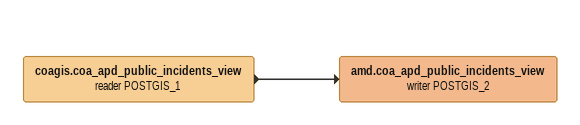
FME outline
coagis.coa_apd_public_incidents_view (reader POSTGIS_1)
    -> amd.coa_apd_public_incidents_view (writer POSTGIS_2)
amd.coa_apd_public_incidents_view (writer POSTGIS_2)
